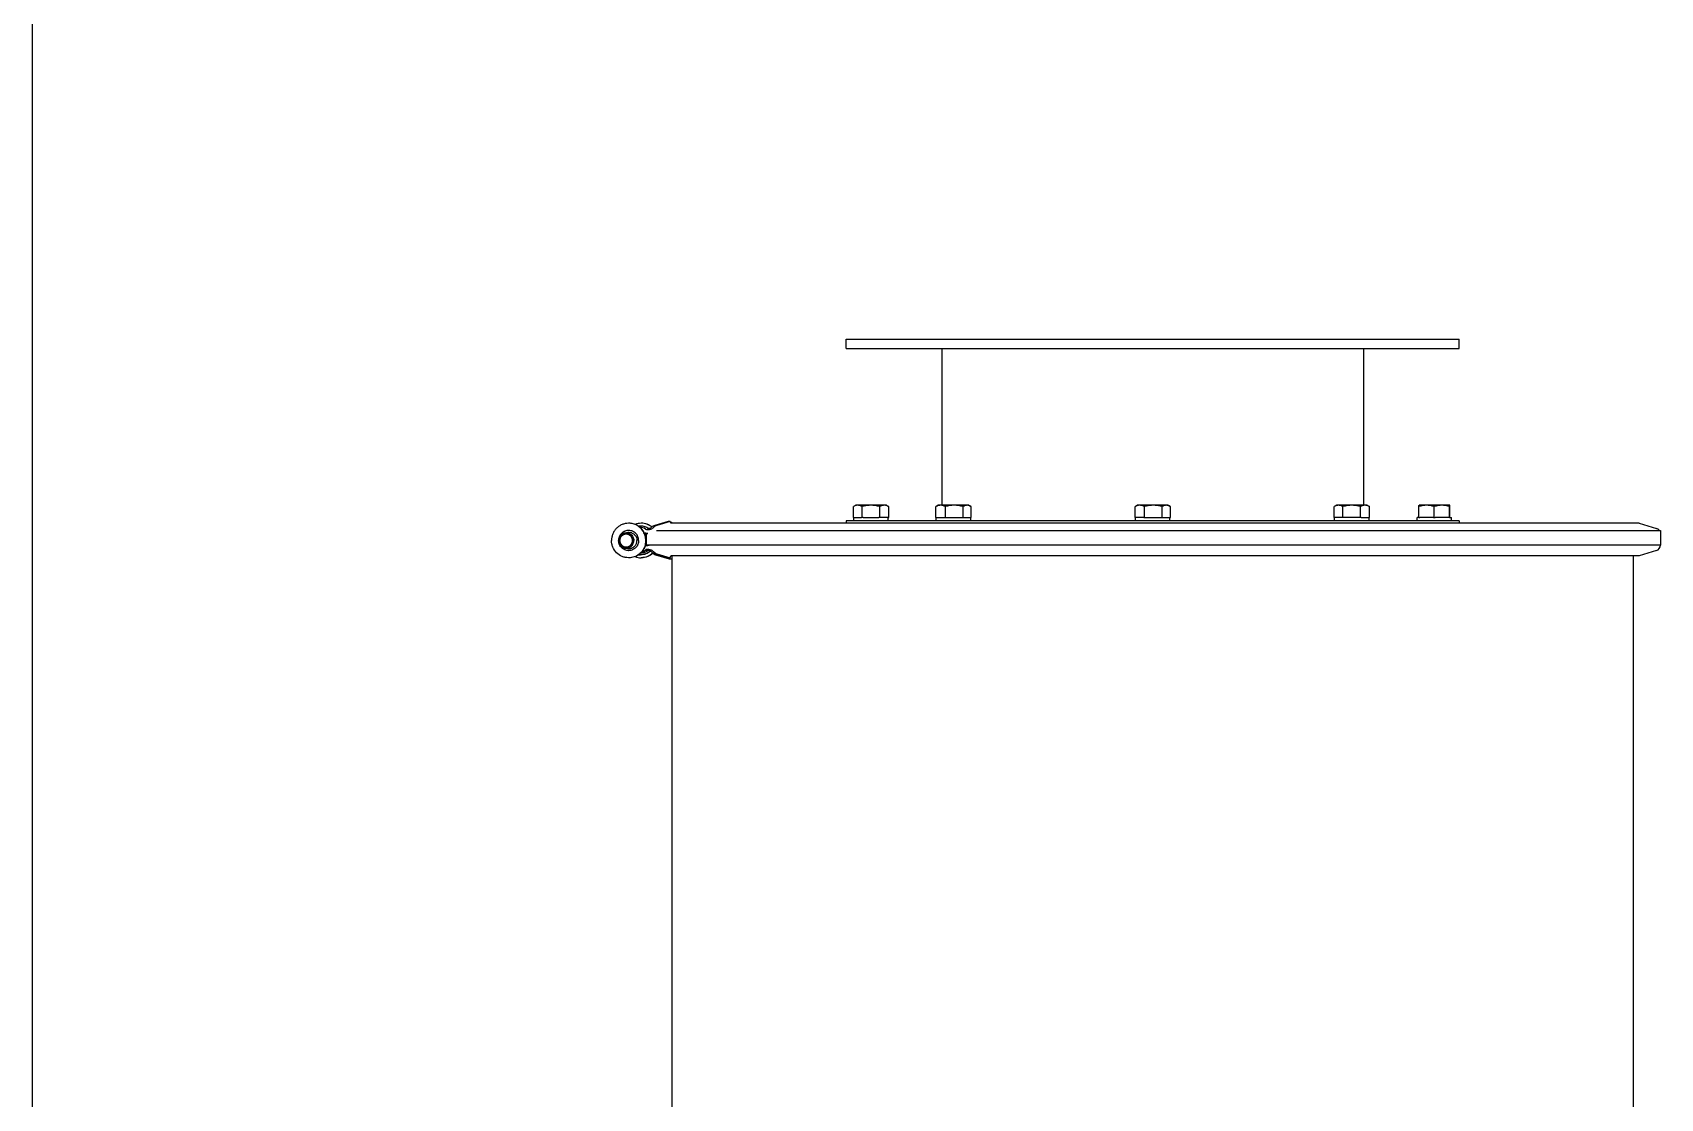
# Model space of a CAD drawing. Header units: millimetres. Extents: x 324 to 7054, y -67 to 2159.
# Drawn here: x 2357 to 3207, y 490 to 1046 of the extents above; entities that cross this region are included whole.
import ezdxf

# ---------------------------------------------------------------- set-up
doc = ezdxf.new("R2010")
doc.units = ezdxf.units.MM
doc.header["$LTSCALE"] = 153.67
doc.layers.get('0').update_dxf_attribs({"linetype": 'CONTINUOUS'})
doc.layers.add('00_BUW_DATUM', color=7, linetype='CONTINUOUS')
doc.layers.add('02___PRT_ALL_AXES', color=7, linetype='CONTINUOUS')

msp = doc.modelspace()

# ---------------------------------------------------------------- linework, layer by layer
at = {"linetype": 'Continuous'}
for p, q in [((2357, -67), (2357, 2159)), ((2357, -67), (2357, 2159)), ((2831.63009, 881), (2831.63009, 799.2)), ((3051.63009, 881), (3051.63009, 799.2)), ((2688.75245, 790.8043), (2681.74772, 788.69698)), ((2689.82984, 790.8043), (2682.82511, 788.69698)), ((2689.82984, 790.8043), (2688.75245, 790.8043)), ((2689.82984, 790.8043), (2690.13278, 789.79176)), ((2689.97944, 790.30429), (2690.64859, 790.30428)), ((2690.64859, 790.30428), (2690.80158, 789.79176)), ((2785.39285, 792.8), (2785.64046, 792.8)), ((2790.44987, 792.8), (2789.68789, 792.8)), ((2799.43927, 792.8), (2798.66408, 792.8)), ((2803.61493, 792.8), (2803.86733, 792.8)), ((2828.44815, 792.8), (2828.72441, 792.8)), ((2833.12348, 792.8), (2833.91381, 792.8)), ((2842.12325, 792.8), (2842.86606, 792.8)), ((2846.68539, 792.8), (2846.91519, 792.8)), ((2932.40029, 792.8), (2932.67137, 792.8)), ((2937.07056, 792.8), (2937.85048, 792.8)), ((2946.05955, 792.8), (2946.81303, 792.8)), ((2950.63009, 792.8), (2950.85989, 792.8)), ((3036.33755, 792.8), (3036.58413, 792.8)), ((3041.40053, 792.8), (3040.63155, 792.8)), ((3050.38023, 792.8), (3049.61916, 792.8)), ((3054.55315, 792.8), (3054.81203, 792.8)), ((3080.58939, 792.8), (3081.02071, 792.8)), ((3088.10392, 792.8), (3088.99586, 792.8)), ((3096.5933, 792.8), (3096.1469, 792.8)), ((2676.76065, 784.47498), (2677.02221, 784.46959)), ((2677.02316, 784.46959), (2678.10055, 784.46959)), ((2678.0996, 784.46959), (2677.83803, 784.47498)), ((2677.91968, 786.4733), (2678.09951, 786.46959)), ((2677.02316, 778.13041), (2678.10055, 778.13041)), ((2677.48813, 775.63041), (2677.30866, 775.6267)), ((2677.83803, 778.12502), (2678.0996, 778.13041)), ((2678.09951, 776.13041), (2677.91968, 776.1267)), ((2681.74772, 773.90302), (2688.75245, 771.7957)), ((2682.20284, 773.40302), (2689.19153, 771.2957)), ((2682.82511, 773.90302), (2689.82984, 771.7957)), ((2689.82984, 771.7957), (2688.75245, 771.7957)), ((2689.19153, 771.2957), (2689.34078, 771.7957)), ((2689.19153, 771.2957), (2690.63019, 771.29569)), ((2689.82984, 771.7957), (2690.13278, 772.80824)), ((2690.63019, 772.80824), (2690.63019, 59.7043))]:
    msp.add_line(p, q, dxfattribs=at)
for centre, radius, start, end in [((2673.46713, 781.30903), 6.49586, 145.55246318, 147.47891912), ((2673.4503, 781.33004), 6.47, 57.45707093, 85.48914654), ((2676.92423, 788.44936), 3.97775, 262.98432808, 267.64299437), ((2677.01035, 790.8967), 4.43095, 302.79045018, 314.36004817), ((2682.89664, 784.87961), 3.98652, 106.75025688, 134.38192473), ((2683.97402, 784.87961), 3.98652, 106.75025688, 134.38192473), ((2673.46077, 781.28451), 6.48686, 223.74214796, 225.67262661), ((2672.83364, 780.77726), 6.48042, 287.55127773, 302.56713707), ((2673.43411, 781.3063), 6.50935, 285.35894265, 302.49097849), ((2678.00481, 774.13046), 3.99805, 92.39082144, 108.12214418), ((2677.02287, 771.73806), 6.39235, 90.00593928, 91.69398864), ((2677.48571, 771.22022), 4.41019, 73.65377779, 89.968577), ((2678.85276, 773.63425), 1.99512, 106.33443251, 122.55975045), ((2678.10009, 771.71594), 4.41446, 83.02495687, 90.00747693), ((2678.10023, 771.72667), 6.40374, 85.20592583, 90.00571341), ((2678.10147, 771.74342), 6.38694, 84.55978831, 85.20438952), ((2678.10205, 771.73504), 4.39527, 82.83895411, 83.02011411), ((2677.49024, 771.24754), 4.3827, 73.43542221, 73.61011733), ((2677.47197, 771.20492), 4.42876, 54.36451799, 73.36605668), ((2677.01035, 771.7033), 4.43095, 45.63995183, 57.20954982), ((2677.47193, 771.21397), 4.42143, 45.56831167, 54.29574043), ((2682.89664, 777.72039), 3.98652, 225.61807527, 253.24974312), ((2683.3514, 777.20897), 3.97548, 225.54536838, 253.20730821), ((2683.97402, 777.72039), 3.98652, 225.61807527, 253.24974312)]:
    msp.add_arc(centre, radius, start, end, dxfattribs=at)
for points, knots in [([(2670.17458, 780.80021), (2670.16921, 780.85525), (2670.16115, 780.9378), (2670.15041, 781.04786), (2670.14235, 781.13041), (2670.1343, 781.21296), (2670.12758, 781.28175), (2670.12221, 781.33678), (2670.11885, 781.37118), (2670.11618, 781.3987), (2670.11412, 781.41933), (2670.11256, 781.43655), (2670.11098, 781.45026), (2670.11069, 781.46072), (2670.10699, 781.4705), (2670.10325, 781.48379), (2670.09817, 781.5003), (2670.09224, 781.52016), (2670.08428, 781.54663), (2670.07434, 781.57972), (2670.05844, 781.63265), (2670.03856, 781.69882), (2670.0147, 781.77823), (2669.99084, 781.85763), (2669.97096, 781.9238), (2669.95506, 781.97674), (2669.94511, 782.00982), (2669.93717, 782.03629), (2669.93117, 782.05613), (2669.92631, 782.07272), (2669.92212, 782.08586), (2669.91981, 782.09606), (2669.91429, 782.10494), (2669.90805, 782.11724), (2669.89987, 782.13245), (2669.89022, 782.15077), (2669.87729, 782.17518), (2669.86115, 782.2057), (2669.83532, 782.25452), (2669.80303, 782.31555), (2669.76428, 782.38878), (2669.72554, 782.46202), (2669.69325, 782.52305), (2669.66742, 782.57187), (2669.65127, 782.60238), (2669.63836, 782.6268), (2669.62864, 782.64509), (2669.62067, 782.66041), (2669.614, 782.67249), (2669.60981, 782.68201), (2669.60251, 782.68981), (2669.59385, 782.70082), (2669.58266, 782.71437), (2669.5694, 782.73072), (2669.55165, 782.75249), (2669.52949, 782.77971), (2669.49402, 782.82326), (2669.44968, 782.8777), (2669.39648, 782.94303), (2669.34327, 783.00836), (2669.29893, 783.06279), (2669.26346, 783.10635), (2669.24129, 783.13356), (2669.22357, 783.15535), (2669.21024, 783.17165), (2669.19923, 783.18535), (2669.19021, 783.19605), (2669.18404, 783.20479), (2669.17559, 783.2108), (2669.16511, 783.21976), (2669.15175, 783.23064), (2669.13583, 783.24383), (2669.11456, 783.26137), (2669.088, 783.28331), (2669.04548, 783.3184), (2668.99233, 783.36227), (2668.92856, 783.41492), (2668.86479, 783.46756), (2668.81164, 783.51143), (2668.76912, 783.54653), (2668.74255, 783.56846), (2668.7213, 783.58602), (2668.70533, 783.59915), (2668.69211, 783.61022), (2668.68135, 783.61879), (2668.67378, 783.62598), (2668.66429, 783.63027), (2668.6523, 783.637), (2668.63708, 783.64507), (2668.61892, 783.6549), (2668.59467, 783.66795), (2668.56436, 783.68429), (2668.51587, 783.71042), (2668.45526, 783.74308), (2668.38253, 783.78227), (2668.30979, 783.82146), (2668.24918, 783.85412), (2668.20069, 783.88026), (2668.17039, 783.89658), (2668.14615, 783.90966), (2668.12795, 783.91942), (2668.11284, 783.92769), (2668.10063, 783.934), (2668.09182, 783.93958), (2668.08167, 783.94193), (2668.06861, 783.9462), (2668.05212, 783.95114), (2668.0324, 783.95724), (2668.00609, 783.96531), (2667.97321, 783.97542), (2667.92059, 783.99158), (2667.85482, 784.01179), (2667.7759, 784.03603), (2667.69698, 784.06028), (2667.63121, 784.08049), (2667.57859, 784.09665), (2667.54571, 784.10675), (2667.5194, 784.11485), (2667.49966, 784.12087), (2667.48325, 784.12604), (2667.47003, 784.12984), (2667.46038, 784.13359), (2667.44972, 784.13392), (2667.43586, 784.13556), (2667.41841, 784.13719), (2667.39753, 784.13932), (2667.36966, 784.1421), (2667.33484, 784.1456), (2667.27912, 784.15118), (2667.20946, 784.15817), (2667.12588, 784.16655), (2667.0423, 784.17493), (2666.97265, 784.18191), (2666.91693, 784.1875), (2666.8821, 784.19099), (2666.85424, 784.1938), (2666.83335, 784.19585), (2666.81593, 784.19772), (2666.80202, 784.19887), (2666.7915, 784.20067), (2666.7813, 784.19891), (2666.76759, 784.1978), (2666.75049, 784.196), (2666.72995, 784.19401), (2666.70258, 784.1913), (2666.66835, 784.18793), (2666.6136, 784.18253), (2666.54515, 784.17578), (2666.46302, 784.16768), (2666.38089, 784.15959), (2666.31244, 784.15284), (2666.25769, 784.14744), (2666.22346, 784.14406), (2666.19608, 784.14138), (2666.17556, 784.13931), (2666.15842, 784.13774), (2666.14478, 784.13616), (2666.13437, 784.13587), (2666.12464, 784.13215), (2666.11143, 784.12839), (2666.09499, 784.12328), (2666.07523, 784.11732), (2666.0489, 784.10932), (2666.01598, 784.09933), (2665.96331, 784.08334), (2665.89747, 784.06336), (2665.81847, 784.03939), (2665.73946, 784.01541), (2665.67363, 783.99543), (2665.62095, 783.97945), (2665.58804, 783.96945), (2665.5617, 783.96147), (2665.54196, 783.95544), (2665.52546, 783.95055), (2665.51238, 783.94633), (2665.50223, 783.94402), (2665.4934, 783.93847), (2665.48116, 783.9322), (2665.46603, 783.92398), (2665.4478, 783.91428), (2665.42351, 783.90129), (2665.39315, 783.88506), (2665.34457, 783.8591), (2665.28385, 783.82665), (2665.21098, 783.7877), (2665.13812, 783.74876), (2665.0774, 783.71631), (2665.02882, 783.69035), (2664.99846, 783.67411), (2664.97416, 783.66114), (2664.95597, 783.65137), (2664.94073, 783.64337), (2664.9287, 783.63666), (2664.91924, 783.63245), (2664.91147, 783.62511), (2664.90052, 783.61641), (2664.88703, 783.60517), (2664.87077, 783.59183), (2664.84911, 783.574), (2664.82202, 783.55172), (2664.77869, 783.51607), (2664.72452, 783.47151), (2664.65953, 783.41803), (2664.59453, 783.36456), (2664.54036, 783.32), (2664.49703, 783.28435), (2664.46995, 783.26207), (2664.44828, 783.24425), (2664.43206, 783.23086), (2664.41842, 783.21979), (2664.40778, 783.21072), (2664.39908, 783.20452), (2664.39311, 783.19603), (2664.38419, 783.1855), (2664.37337, 783.17207), (2664.36024, 783.15607), (2664.34279, 783.1347), (2664.32096, 783.10799), (2664.28604, 783.06526), (2664.24239, 783.01185), (2664.19001, 782.94775), (2664.13763, 782.88365), (2664.09398, 782.83024), (2664.05906, 782.78751), (2664.03724, 782.7608), (2664.01977, 782.73944), (2664.00671, 782.7234), (2663.9957, 782.71011), (2663.98717, 782.69929), (2663.98001, 782.69169), (2663.97574, 782.68214), (2663.96904, 782.67009), (2663.96102, 782.6548), (2663.95124, 782.63654), (2663.93825, 782.61217), (2663.922, 782.58171), (2663.896, 782.53298), (2663.8635, 782.47206), (2663.82451, 782.39896), (2663.78551, 782.32586), (2663.75302, 782.26494), (2663.72702, 782.2162), (2663.71078, 782.18574), (2663.69777, 782.16138), (2663.68805, 782.14309), (2663.67982, 782.12791), (2663.67354, 782.11563), (2663.66799, 782.10677), (2663.66565, 782.09658), (2663.66141, 782.08345), (2663.65649, 782.06688), (2663.65042, 782.04706), (2663.64239, 782.02062), (2663.63234, 781.98757), (2663.61625, 781.93469), (2663.59615, 781.86858), (2663.57202, 781.78926), (2663.5479, 781.70994), (2663.52779, 781.64384), (2663.51171, 781.59096), (2663.50166, 781.5579), (2663.49361, 781.53147), (2663.48761, 781.51163), (2663.48247, 781.49513), (2663.47869, 781.48184), (2663.47495, 781.47214), (2663.47463, 781.46143), (2663.473, 781.4475), (2663.47138, 781.42996), (2663.46926, 781.40897), (2663.46649, 781.38097), (2663.46301, 781.34597), (2663.45745, 781.28996), (2663.4505, 781.21996), (2663.44216, 781.13595), (2663.43383, 781.05195), (2663.42271, 780.93994), (2663.41437, 780.85594), (2663.40881, 780.79993)], [0, 0, 0, 0, 0.015625, 0.0234375, 0.03125, 0.0390625, 0.046875, 0.05078125, 0.0546875, 0.056640625, 0.05859375, 0.060546875, 0.061523438, 0.0625, 0.063476562, 0.064453125, 0.06640625, 0.068359375, 0.0703125, 0.07421875, 0.078125, 0.0859375, 0.09375, 0.1015625, 0.109375, 0.11328125, 0.1171875, 0.119140625, 0.12109375, 0.123046875, 0.124023438, 0.125, 0.125976562, 0.126953125, 0.12890625, 0.130859375, 0.1328125, 0.13671875, 0.140625, 0.1484375, 0.15625, 0.1640625, 0.171875, 0.17578125, 0.1796875, 0.181640625, 0.18359375, 0.185546875, 0.186523438, 0.1875, 0.188476562, 0.189453125, 0.19140625, 0.193359375, 0.1953125, 0.19921875, 0.203125, 0.2109375, 0.21875, 0.2265625, 0.234375, 0.23828125, 0.2421875, 0.244140625, 0.24609375, 0.248046875, 0.249023438, 0.25, 0.250976562, 0.251953125, 0.25390625, 0.255859375, 0.2578125, 0.26171875, 0.265625, 0.2734375, 0.28125, 0.2890625, 0.296875, 0.30078125, 0.3046875, 0.306640625, 0.30859375, 0.310546875, 0.311523438, 0.3125, 0.313476562, 0.314453125, 0.31640625, 0.318359375, 0.3203125, 0.32421875, 0.328125, 0.3359375, 0.34375, 0.3515625, 0.359375, 0.36328125, 0.3671875, 0.369140625, 0.37109375, 0.373046875, 0.374023438, 0.375, 0.375976562, 0.376953125, 0.37890625, 0.380859375, 0.3828125, 0.38671875, 0.390625, 0.3984375, 0.40625, 0.4140625, 0.421875, 0.42578125, 0.4296875, 0.431640625, 0.43359375, 0.435546875, 0.436523438, 0.4375, 0.438476562, 0.439453125, 0.44140625, 0.443359375, 0.4453125, 0.44921875, 0.453125, 0.4609375, 0.46875, 0.4765625, 0.484375, 0.48828125, 0.4921875, 0.494140625, 0.49609375, 0.498046875, 0.499023438, 0.5, 0.500976562, 0.501953125, 0.50390625, 0.505859375, 0.5078125, 0.51171875, 0.515625, 0.5234375, 0.53125, 0.5390625, 0.546875, 0.55078125, 0.5546875, 0.556640625, 0.55859375, 0.560546875, 0.561523438, 0.5625, 0.563476562, 0.564453125, 0.56640625, 0.568359375, 0.5703125, 0.57421875, 0.578125, 0.5859375, 0.59375, 0.6015625, 0.609375, 0.61328125, 0.6171875, 0.619140625, 0.62109375, 0.623046875, 0.624023438, 0.625, 0.625976562, 0.626953125, 0.62890625, 0.630859375, 0.6328125, 0.63671875, 0.640625, 0.6484375, 0.65625, 0.6640625, 0.671875, 0.67578125, 0.6796875, 0.681640625, 0.68359375, 0.685546875, 0.686523438, 0.6875, 0.688476562, 0.689453125, 0.69140625, 0.693359375, 0.6953125, 0.69921875, 0.703125, 0.7109375, 0.71875, 0.7265625, 0.734375, 0.73828125, 0.7421875, 0.744140625, 0.74609375, 0.748046875, 0.749023438, 0.75, 0.750976562, 0.751953125, 0.75390625, 0.755859375, 0.7578125, 0.76171875, 0.765625, 0.7734375, 0.78125, 0.7890625, 0.796875, 0.80078125, 0.8046875, 0.806640625, 0.80859375, 0.810546875, 0.811523438, 0.8125, 0.813476562, 0.814453125, 0.81640625, 0.818359375, 0.8203125, 0.82421875, 0.828125, 0.8359375, 0.84375, 0.8515625, 0.859375, 0.86328125, 0.8671875, 0.869140625, 0.87109375, 0.873046875, 0.874023438, 0.875, 0.875976562, 0.876953125, 0.87890625, 0.880859375, 0.8828125, 0.88671875, 0.890625, 0.8984375, 0.90625, 0.9140625, 0.921875, 0.92578125, 0.9296875, 0.931640625, 0.93359375, 0.935546875, 0.936523438, 0.9375, 0.938476562, 0.939453125, 0.94140625, 0.943359375, 0.9453125, 0.94921875, 0.953125, 0.9609375, 0.96875, 0.9765625, 0.984375, 1, 1, 1, 1]), ([(2669.77541, 784.72266), (2669.74467, 784.72832), (2669.69857, 784.73696), (2669.63703, 784.74792), (2669.59832, 784.75349), (2669.56749, 784.75823), (2669.548, 784.76113), (2669.5329, 784.76354), (2669.516, 784.76563), (2669.49427, 784.76814), (2669.46845, 784.7712), (2669.44259, 784.77424), (2669.42097, 784.77681), (2669.40387, 784.77878), (2669.39048, 784.7805), (2669.37925, 784.78129), (2669.36353, 784.78267), (2669.34413, 784.78427), (2669.32076, 784.78625), (2669.29735, 784.7882), (2669.27806, 784.78989), (2669.26213, 784.79111), (2669.24444, 784.79191), (2669.22294, 784.79305), (2669.19686, 784.79436), (2669.17089, 784.79566), (2669.14479, 784.79704), (2669.11908, 784.79816), (2669.08667, 784.79847), (2669.0455, 784.79926), (2669.01277, 784.79978), (2668.99638, 784.80005)], [0, 0, 0, 0, 0.125, 0.1875, 0.25, 0.28125, 0.3125, 0.328125, 0.34375, 0.375, 0.40625, 0.4375, 0.46875, 0.484375, 0.5, 0.515625, 0.53125, 0.5625, 0.59375, 0.625, 0.65625, 0.671875, 0.6875, 0.71875, 0.75, 0.78125, 0.8125, 0.84375, 0.875, 0.9375, 1, 1, 1, 1]), ([(2669.35675, 784.78374), (2669.3429, 784.7849), (2669.31522, 784.78734), (2669.28058, 784.78983), (2669.25286, 784.79182), (2669.23208, 784.79305), (2669.21468, 784.794), (2669.20264, 784.79468), (2669.19555, 784.79506), (2669.19083, 784.79536), (2669.18385, 784.79561), (2669.17533, 784.79596), (2669.16441, 784.79639), (2669.1514, 784.79692), (2669.13844, 784.79743), (2669.12743, 784.79788), (2669.11909, 784.79819), (2669.11249, 784.79832), (2669.10365, 784.79855), (2669.09327, 784.7988), (2669.08289, 784.79905), (2669.07406, 784.79925), (2669.06742, 784.79944), (2669.05925, 784.79953), (2669.04426, 784.79964), (2669.0232, 784.79983), (2669.00625, 784.79998), (2668.99778, 784.80005)], [0, 0, 0, 0, 0.125, 0.25, 0.3125, 0.375, 0.4375, 0.46875, 0.484375, 0.5, 0.515625, 0.53125, 0.5625, 0.59375, 0.625, 0.65625, 0.671875, 0.6875, 0.71875, 0.75, 0.78125, 0.8125, 0.828125, 0.84375, 0.875, 0.9375, 1, 1, 1, 1]), ([(2679.41001, 787.1718), (2679.27474, 787.08471), (2678.71699, 786.76688), (2678.08886, 786.57348), (2677.61263, 786.5092)], [0, 0, 0, 0, 0.250821255, 1, 1, 1, 1]), ([(2678.09951, 786.4696), (2678.66544, 786.46951), (2679.80866, 786.69172), (2680.78091, 787.33272), (2681.1857, 787.72875)], [0, 0, 0, 0, 0.499836551, 1, 1, 1, 1]), ([(2663.40881, 780.79994), (2663.41418, 780.7449), (2663.42224, 780.66235), (2663.43298, 780.55229), (2663.44104, 780.46974), (2663.44909, 780.38719), (2663.45581, 780.3184), (2663.46118, 780.26336), (2663.46454, 780.22897), (2663.46721, 780.20145), (2663.46926, 780.18082), (2663.47083, 780.1636), (2663.4724, 780.14989), (2663.47269, 780.13943), (2663.47639, 780.12965), (2663.48013, 780.11636), (2663.48522, 780.09984), (2663.49115, 780.07999), (2663.49911, 780.05352), (2663.50904, 780.02043), (2663.52495, 779.9675), (2663.54483, 779.90133), (2663.56869, 779.82192), (2663.59254, 779.74252), (2663.61242, 779.67635), (2663.62833, 779.62341), (2663.63827, 779.59033), (2663.64621, 779.56386), (2663.65221, 779.54402), (2663.65707, 779.52743), (2663.66127, 779.51429), (2663.66358, 779.50408), (2663.6691, 779.49521), (2663.67533, 779.48291), (2663.68351, 779.4677), (2663.69317, 779.44938), (2663.70609, 779.42497), (2663.72223, 779.39445), (2663.74807, 779.34563), (2663.78036, 779.2846), (2663.8191, 779.21137), (2663.85785, 779.13813), (2663.89014, 779.0771), (2663.91597, 779.02828), (2663.93212, 778.99777), (2663.94503, 778.97335), (2663.95475, 778.95506), (2663.96271, 778.93974), (2663.96939, 778.92766), (2663.97357, 778.91814), (2663.98088, 778.91034), (2663.98953, 778.89933), (2664.00072, 778.88578), (2664.01399, 778.86943), (2664.03174, 778.84766), (2664.0539, 778.82044), (2664.08937, 778.77689), (2664.13371, 778.72245), (2664.18691, 778.65712), (2664.24012, 778.59179), (2664.28445, 778.53736), (2664.31992, 778.4938), (2664.34209, 778.46659), (2664.35982, 778.4448), (2664.37315, 778.4285), (2664.38415, 778.4148), (2664.39318, 778.4041), (2664.39935, 778.39536), (2664.4078, 778.38935), (2664.41827, 778.38039), (2664.43164, 778.36951), (2664.44756, 778.35632), (2664.46882, 778.33878), (2664.49539, 778.31684), (2664.53791, 778.28175), (2664.59105, 778.23788), (2664.65483, 778.18523), (2664.7186, 778.13259), (2664.77175, 778.08872), (2664.81426, 778.05362), (2664.84084, 778.03169), (2664.86209, 778.01413), (2664.87805, 778.001), (2664.89127, 777.98993), (2664.90204, 777.98136), (2664.9096, 777.97417), (2664.9191, 777.96988), (2664.93109, 777.96315), (2664.94631, 777.95508), (2664.96447, 777.94525), (2664.98872, 777.93219), (2665.01902, 777.91586), (2665.06751, 777.88973), (2665.12813, 777.85707), (2665.20086, 777.81788), (2665.27359, 777.77869), (2665.3342, 777.74603), (2665.38269, 777.71989), (2665.413, 777.70357), (2665.43724, 777.69049), (2665.45544, 777.68073), (2665.47055, 777.67246), (2665.48276, 777.66615), (2665.49157, 777.66057), (2665.50172, 777.65822), (2665.51478, 777.65395), (2665.53127, 777.64901), (2665.55098, 777.64291), (2665.5773, 777.63484), (2665.61018, 777.62473), (2665.66279, 777.60857), (2665.72856, 777.58836), (2665.80749, 777.56412), (2665.88641, 777.53987), (2665.95218, 777.51966), (2666.00479, 777.5035), (2666.03768, 777.4934), (2666.06398, 777.4853), (2666.08372, 777.47928), (2666.10013, 777.47411), (2666.11336, 777.47031), (2666.12301, 777.46655), (2666.13367, 777.46623), (2666.14753, 777.46459), (2666.16498, 777.46296), (2666.18586, 777.46083), (2666.21373, 777.45805), (2666.24855, 777.45455), (2666.30427, 777.44897), (2666.37392, 777.44198), (2666.4575, 777.4336), (2666.54109, 777.42522), (2666.61074, 777.41824), (2666.66646, 777.41265), (2666.70128, 777.40916), (2666.72915, 777.40635), (2666.75004, 777.4043), (2666.76746, 777.40243), (2666.78137, 777.40128), (2666.79188, 777.39948), (2666.80208, 777.40124), (2666.8158, 777.40235), (2666.8329, 777.40415), (2666.85343, 777.40614), (2666.88081, 777.40885), (2666.91503, 777.41222), (2666.96979, 777.41762), (2667.03823, 777.42437), (2667.12037, 777.43246), (2667.2025, 777.44056), (2667.27095, 777.44731), (2667.3257, 777.45271), (2667.35992, 777.45609), (2667.3873, 777.45877), (2667.40783, 777.46083), (2667.42496, 777.46241), (2667.43861, 777.46399), (2667.44901, 777.46428), (2667.45875, 777.468), (2667.47196, 777.47176), (2667.4884, 777.47687), (2667.50816, 777.48283), (2667.53449, 777.49083), (2667.56741, 777.50082), (2667.62008, 777.51681), (2667.68592, 777.53679), (2667.76492, 777.56076), (2667.84392, 777.58474), (2667.90976, 777.60472), (2667.96243, 777.6207), (2667.99535, 777.6307), (2668.02169, 777.63868), (2668.04143, 777.64471), (2668.05793, 777.6496), (2668.07101, 777.65382), (2668.08116, 777.65613), (2668.08999, 777.66168), (2668.10222, 777.66795), (2668.11736, 777.67617), (2668.13559, 777.68587), (2668.15988, 777.69886), (2668.19024, 777.71509), (2668.23882, 777.74105), (2668.29954, 777.7735), (2668.3724, 777.81245), (2668.44527, 777.85139), (2668.50599, 777.88384), (2668.55457, 777.9098), (2668.58493, 777.92604), (2668.60922, 777.93901), (2668.62742, 777.94877), (2668.64266, 777.95678), (2668.65469, 777.96349), (2668.66415, 777.9677), (2668.67192, 777.97504), (2668.68287, 777.98374), (2668.69635, 777.99498), (2668.71262, 778.00832), (2668.73428, 778.02615), (2668.76137, 778.04843), (2668.8047, 778.08408), (2668.85886, 778.12864), (2668.92386, 778.18212), (2668.98886, 778.23559), (2669.04302, 778.28015), (2669.08636, 778.3158), (2669.11343, 778.33808), (2669.13511, 778.3559), (2669.15133, 778.36929), (2669.16496, 778.38036), (2669.17561, 778.38943), (2669.18431, 778.39563), (2669.19028, 778.40412), (2669.1992, 778.41465), (2669.21002, 778.42808), (2669.22314, 778.44408), (2669.24059, 778.46545), (2669.26242, 778.49215), (2669.29734, 778.53489), (2669.34099, 778.5883), (2669.39337, 778.6524), (2669.44575, 778.71649), (2669.4894, 778.76991), (2669.52433, 778.81264), (2669.54615, 778.83935), (2669.56362, 778.86071), (2669.57668, 778.87675), (2669.58769, 778.89004), (2669.59622, 778.90086), (2669.60338, 778.90846), (2669.60764, 778.91801), (2669.61434, 778.93006), (2669.62237, 778.94535), (2669.63215, 778.96361), (2669.64514, 778.98798), (2669.66139, 779.01844), (2669.68739, 779.06717), (2669.71988, 779.12809), (2669.75888, 779.20119), (2669.79787, 779.27429), (2669.83037, 779.33521), (2669.85637, 779.38395), (2669.87261, 779.41441), (2669.88562, 779.43877), (2669.89534, 779.45706), (2669.90357, 779.47224), (2669.90985, 779.48452), (2669.9154, 779.49338), (2669.91774, 779.50357), (2669.92198, 779.5167), (2669.9269, 779.53327), (2669.93296, 779.55309), (2669.94099, 779.57953), (2669.95105, 779.61258), (2669.96713, 779.66546), (2669.98724, 779.73157), (2670.01136, 779.81089), (2670.03549, 779.89021), (2670.05559, 779.95631), (2670.07168, 780.00919), (2670.08173, 780.04225), (2670.08978, 780.06868), (2670.09577, 780.08852), (2670.10091, 780.10502), (2670.1047, 780.11831), (2670.10843, 780.12801), (2670.10876, 780.13872), (2670.11038, 780.15265), (2670.11201, 780.17019), (2670.11413, 780.19118), (2670.1169, 780.21918), (2670.12038, 780.25418), (2670.12593, 780.31019), (2670.13288, 780.38019), (2670.14122, 780.4642), (2670.14956, 780.5482), (2670.16068, 780.66021), (2670.16902, 780.74421), (2670.17458, 780.80021)], [0, 0, 0, 0, 0.015625, 0.0234375, 0.03125, 0.0390625, 0.046875, 0.05078125, 0.0546875, 0.056640625, 0.05859375, 0.060546875, 0.061523438, 0.0625, 0.063476562, 0.064453125, 0.06640625, 0.068359375, 0.0703125, 0.07421875, 0.078125, 0.0859375, 0.09375, 0.1015625, 0.109375, 0.11328125, 0.1171875, 0.119140625, 0.12109375, 0.123046875, 0.124023438, 0.125, 0.125976562, 0.126953125, 0.12890625, 0.130859375, 0.1328125, 0.13671875, 0.140625, 0.1484375, 0.15625, 0.1640625, 0.171875, 0.17578125, 0.1796875, 0.181640625, 0.18359375, 0.185546875, 0.186523438, 0.1875, 0.188476562, 0.189453125, 0.19140625, 0.193359375, 0.1953125, 0.19921875, 0.203125, 0.2109375, 0.21875, 0.2265625, 0.234375, 0.23828125, 0.2421875, 0.244140625, 0.24609375, 0.248046875, 0.249023438, 0.25, 0.250976562, 0.251953125, 0.25390625, 0.255859375, 0.2578125, 0.26171875, 0.265625, 0.2734375, 0.28125, 0.2890625, 0.296875, 0.30078125, 0.3046875, 0.306640625, 0.30859375, 0.310546875, 0.311523438, 0.3125, 0.313476562, 0.314453125, 0.31640625, 0.318359375, 0.3203125, 0.32421875, 0.328125, 0.3359375, 0.34375, 0.3515625, 0.359375, 0.36328125, 0.3671875, 0.369140625, 0.37109375, 0.373046875, 0.374023438, 0.375, 0.375976562, 0.376953125, 0.37890625, 0.380859375, 0.3828125, 0.38671875, 0.390625, 0.3984375, 0.40625, 0.4140625, 0.421875, 0.42578125, 0.4296875, 0.431640625, 0.43359375, 0.435546875, 0.436523438, 0.4375, 0.438476562, 0.439453125, 0.44140625, 0.443359375, 0.4453125, 0.44921875, 0.453125, 0.4609375, 0.46875, 0.4765625, 0.484375, 0.48828125, 0.4921875, 0.494140625, 0.49609375, 0.498046875, 0.499023438, 0.5, 0.500976562, 0.501953125, 0.50390625, 0.505859375, 0.5078125, 0.51171875, 0.515625, 0.5234375, 0.53125, 0.5390625, 0.546875, 0.55078125, 0.5546875, 0.556640625, 0.55859375, 0.560546875, 0.561523438, 0.5625, 0.563476562, 0.564453125, 0.56640625, 0.568359375, 0.5703125, 0.57421875, 0.578125, 0.5859375, 0.59375, 0.6015625, 0.609375, 0.61328125, 0.6171875, 0.619140625, 0.62109375, 0.623046875, 0.624023438, 0.625, 0.625976562, 0.626953125, 0.62890625, 0.630859375, 0.6328125, 0.63671875, 0.640625, 0.6484375, 0.65625, 0.6640625, 0.671875, 0.67578125, 0.6796875, 0.681640625, 0.68359375, 0.685546875, 0.686523438, 0.6875, 0.688476562, 0.689453125, 0.69140625, 0.693359375, 0.6953125, 0.69921875, 0.703125, 0.7109375, 0.71875, 0.7265625, 0.734375, 0.73828125, 0.7421875, 0.744140625, 0.74609375, 0.748046875, 0.749023438, 0.75, 0.750976562, 0.751953125, 0.75390625, 0.755859375, 0.7578125, 0.76171875, 0.765625, 0.7734375, 0.78125, 0.7890625, 0.796875, 0.80078125, 0.8046875, 0.806640625, 0.80859375, 0.810546875, 0.811523438, 0.8125, 0.813476562, 0.814453125, 0.81640625, 0.818359375, 0.8203125, 0.82421875, 0.828125, 0.8359375, 0.84375, 0.8515625, 0.859375, 0.86328125, 0.8671875, 0.869140625, 0.87109375, 0.873046875, 0.874023438, 0.875, 0.875976562, 0.876953125, 0.87890625, 0.880859375, 0.8828125, 0.88671875, 0.890625, 0.8984375, 0.90625, 0.9140625, 0.921875, 0.92578125, 0.9296875, 0.931640625, 0.93359375, 0.935546875, 0.936523438, 0.9375, 0.938476562, 0.939453125, 0.94140625, 0.943359375, 0.9453125, 0.94921875, 0.953125, 0.9609375, 0.96875, 0.9765625, 0.984375, 1, 1, 1, 1]), ([(2668.99628, 776.80005), (2669.02753, 776.80054), (2669.07442, 776.80114), (2669.1369, 776.8025), (2669.17595, 776.80465), (2669.20711, 776.80607), (2669.22679, 776.80706), (2669.24206, 776.80767), (2669.25904, 776.80894), (2669.28084, 776.81075), (2669.30675, 776.81283), (2669.33271, 776.81494), (2669.35442, 776.81667), (2669.37157, 776.81811), (2669.38503, 776.81905), (2669.39619, 776.82049), (2669.41188, 776.82223), (2669.43122, 776.82447), (2669.45452, 776.82713), (2669.47785, 776.82982), (2669.49711, 776.83197), (2669.51296, 776.8339), (2669.53046, 776.8366), (2669.55178, 776.83971), (2669.5776, 776.84356), (2669.60333, 776.84738), (2669.62918, 776.85117), (2669.65468, 776.85514), (2669.68713, 776.86134), (2669.72822, 776.86877), (2669.76094, 776.87481), (2669.77732, 776.87782)], [0, 0, 0, 0, 0.125, 0.1875, 0.25, 0.28125, 0.3125, 0.328125, 0.34375, 0.375, 0.40625, 0.4375, 0.46875, 0.484375, 0.5, 0.515625, 0.53125, 0.5625, 0.59375, 0.625, 0.65625, 0.671875, 0.6875, 0.71875, 0.75, 0.78125, 0.8125, 0.84375, 0.875, 0.9375, 1, 1, 1, 1]), ([(2674.49544, 774.30274), (2675.07294, 774.31961), (2676.22915, 774.51062), (2677.2919, 775.00432), (2677.77903, 775.3158)], [0, 0, 0, 0, 0.499804208, 1, 1, 1, 1]), ([(2677.61263, 776.0908), (2677.77199, 776.06929), (2678.40259, 775.94908), (2679.00589, 775.68838), (2679.41001, 775.4282)], [0, 0, 0, 0, 0.250691314, 1, 1, 1, 1]), ([(2681.1857, 774.87125), (2680.84562, 775.20396), (2680.05233, 775.76245), (2679.12168, 776.03676), (2678.64996, 776.09602)], [0, 0, 0, 0, 0.500172358, 1, 1, 1, 1])]:
    msp.add_open_spline(points, degree=3, knots=knots, dxfattribs=at)
for points in [[(2677.83803, 784.47498), (2677.2948, 784.4973), (2676.74532, 784.63618), (2676.25666, 784.87453)], [(2676.93072, 786.78418), (2677.22204, 786.59833), (2677.57442, 786.48749), (2677.91968, 786.4733)], [(2677.30866, 775.6267), (2676.96411, 775.61251), (2676.61249, 775.50159), (2676.32196, 775.31582)], [(2677.91968, 776.1267), (2677.57442, 776.11251), (2677.22204, 776.00167), (2676.93072, 775.81582)]]:
    msp.add_open_spline(points, degree=3, dxfattribs=at)
at = {"layer": '00_BUW_DATUM', "linetype": 'Continuous'}
for p, q in [((2786.63009, 799.2), (2785.39285, 798.48547)), ((2802.63009, 799.2), (2786.63009, 799.2)), ((2802.63009, 799.2), (2803.82093, 798.51247)), ((2829.68539, 799.2), (2828.65449, 798.60481)), ((2845.68539, 799.2), (2829.68539, 799.2)), ((2845.68539, 799.2), (2846.7163, 798.60481)), ((2933.63009, 799.2), (2932.59919, 798.60481)), ((2949.63009, 799.2), (2933.63009, 799.2)), ((2949.63009, 799.2), (2950.66099, 798.60481)), ((3037.57479, 799.2), (3036.33755, 798.48547)), ((3053.57479, 799.2), (3037.57479, 799.2)), ((3053.57479, 799.2), (3054.76563, 798.51247)), ((3096.62977, 799.2), (3080.63041, 799.2)), ((2785.39285, 792.8), (2785.39285, 798.48547)), ((2785.63009, 791), (2785.63009, 792.8)), ((2785.64046, 792.8), (2789.68789, 792.8)), ((2789.94042, 792.8), (2789.94042, 798.48547)), ((2790.44987, 792.8), (2798.66408, 792.8)), ((2799.17766, 792.8), (2799.17766, 798.48547)), ((2803.61493, 792.8), (2799.43927, 792.8)), ((2803.63009, 791), (2803.63009, 792.8)), ((2803.86733, 792.8), (2803.86733, 798.48547)), ((2828.45371, 798.48872), (2828.44815, 798.48547)), ((2828.44815, 792.8), (2828.44815, 798.48547)), ((2828.4556, 798.48547), (2828.65446, 798.60501)), ((2828.4556, 792.8), (2828.4556, 798.48547)), ((2828.68539, 791), (2828.68539, 792.8)), ((2828.72441, 792.8), (2833.12348, 792.8)), ((2833.39936, 792.8), (2833.39936, 798.48547)), ((2833.91381, 792.8), (2842.12325, 792.8)), ((2842.62915, 792.8), (2842.62915, 798.48547)), ((2842.86606, 792.8), (2846.68277, 792.8)), ((2846.68539, 791), (2846.68539, 792.8)), ((2846.91519, 798.48547), (2846.71632, 798.60501)), ((2846.91519, 792.8), (2846.91519, 798.48547)), ((2932.40029, 798.48547), (2932.59916, 798.60501)), ((2932.40029, 792.8), (2932.40029, 798.48547)), ((2932.63009, 791), (2932.63009, 792.8)), ((2937.07056, 792.8), (2932.67137, 792.8)), ((2937.34405, 792.8), (2937.34405, 798.48547)), ((2937.85048, 792.8), (2946.05955, 792.8)), ((2946.57385, 792.8), (2946.57385, 798.48547)), ((2946.81303, 792.8), (2950.62966, 792.8)), ((2950.63009, 791), (2950.63009, 792.8)), ((2950.85989, 798.48547), (2950.66102, 798.60501)), ((2950.85989, 792.8), (2950.85989, 798.48547)), ((3036.33755, 792.8), (3036.33755, 798.48547)), ((3036.57479, 791), (3036.57479, 792.8)), ((3040.63155, 792.8), (3036.58413, 792.8)), ((3040.88512, 792.8), (3040.88512, 798.48547)), ((3049.61916, 792.8), (3041.40053, 792.8)), ((3050.12236, 792.8), (3050.12236, 798.48547)), ((3050.38023, 792.8), (3054.55315, 792.8)), ((3054.57479, 791), (3054.57479, 792.8)), ((3054.81203, 792.8), (3054.81203, 798.48547)), ((3080.58939, 792.8), (3079.63009, 792.8)), ((3079.63009, 791), (3079.63009, 792.8)), ((3080.58939, 792.8), (3080.58939, 798.48547)), ((3088.10392, 792.8), (3081.02071, 792.8)), ((3088.54805, 792.8), (3088.54805, 798.48547)), ((3096.1469, 792.8), (3088.99586, 792.8)), ((3096.58876, 792.8), (3096.58876, 798.48547)), ((3096.58876, 792.8), (3097.63009, 792.8)), ((3096.67079, 792.8), (3096.67079, 798.48547)), ((3097.63009, 791), (3097.63009, 792.8))]:
    msp.add_line(p, q, dxfattribs=at)
for centre, radius, start, end in [((2799.77653, 791.29154), 8.2757, 60.3754565, 60.75231434), ((2832.46542, 791.63503), 7.94147, 120.0011134, 120.34196945), ((2832.35574, 791.82512), 7.72201, 119.54643555, 120.0016148), ((3050.72123, 791.29154), 8.2757, 60.3754565, 60.75231434), ((2668.29607, 780.81647), 4.18359, 90.05017195, 107.4830211), ((2668.47598, 780.82221), 4.17797, 92.51156733, 107.50058922), ((2668.11186, 780.85), 5.20005, 89.00413274, 90.00558895), ((2668.29218, 780.84193), 4.15812, 89.07892564, 89.99691277), ((2668.47261, 780.84378), 4.15628, 91.56740515, 92.47821739), ((2674.62858, 780.88527), 8.9147, 90.00184743, 110.83954745), ((2674.30806, 780.86666), 7.43332, 90.00373409, 97.50573416), ((2668.23843, 780.81442), 9.00547, 30.747545, 31.56031246), ((2668.29618, 780.78434), 4.18429, 252.49814232, 269.94380579), ((2668.476, 780.77802), 4.17809, 252.47939001, 267.48026638), ((2668.11186, 780.75014), 5.20008, 270.00558355, 270.99239927), ((2668.2923, 780.75485), 4.1548, 269.99688902, 271.56719738), ((2674.30804, 780.73307), 7.43308, 262.4934765, 269.99529203), ((2668.02276, 780.8002), 9.04384, 344.66460722, 349.78125024), ((2668.00469, 780.80158), 9.06186, 349.79292185, 0.007823), ((2668.20314, 780.8002), 9.04384, 344.66460722, 349.78125024), ((2668.18507, 780.80158), 9.06186, 349.79292185, 0.007823), ((2674.62857, 780.71468), 8.9147, 249.15879166, 269.99675363)]:
    msp.add_arc(centre, radius, start, end, dxfattribs=at)
for points, knots in [([(2787.66664, 799.2), (2787.28649, 799.2), (2786.49973, 799.05856), (2785.78891, 798.71435), (2785.43925, 798.51247)], [0, 0, 0, 0, 0.484943211, 1, 1, 1, 1]), ([(2789.94042, 798.48547), (2789.58393, 798.69451), (2788.85963, 799.05193), (2788.05505, 799.2), (2787.66664, 799.2)], [0, 0, 0, 0, 0.515497693, 1, 1, 1, 1]), ([(2794.55904, 799.2), (2793.7783, 799.2), (2792.2143, 799.0636), (2790.69085, 798.70211), (2789.94042, 798.48547)], [0, 0, 0, 0, 0.499895152, 1, 1, 1, 1]), ([(2799.17766, 798.48547), (2798.42725, 798.7021), (2796.9038, 799.0636), (2795.3398, 799.2), (2794.55904, 799.2)], [0, 0, 0, 0, 0.500096228, 1, 1, 1, 1]), ([(2801.5225, 799.2), (2801.12228, 799.2), (2800.29521, 799.05281), (2799.54617, 798.69501), (2799.17766, 798.48547)], [0, 0, 0, 0, 0.485618171, 1, 1, 1, 1]), ([(2803.81992, 798.51222), (2803.45843, 798.71464), (2802.7233, 799.05933), (2801.9143, 799.2), (2801.5225, 799.2)], [0, 0, 0, 0, 0.51395829, 1, 1, 1, 1]), ([(2830.92748, 799.2), (2830.50612, 799.2), (2829.63869, 799.05422), (2828.84559, 798.69583), (2828.4556, 798.48547)], [0, 0, 0, 0, 0.487420561, 1, 1, 1, 1]), ([(2833.39936, 798.48547), (2833.00937, 798.69583), (2832.21627, 799.05423), (2831.34884, 799.2), (2830.92748, 799.2)], [0, 0, 0, 0, 0.51257123, 1, 1, 1, 1]), ([(2838.01425, 799.2), (2837.23414, 799.2), (2835.67135, 799.06359), (2834.14916, 798.7021), (2833.39936, 798.48547)], [0, 0, 0, 0, 0.49988651, 1, 1, 1, 1]), ([(2842.62915, 798.48547), (2841.87936, 798.7021), (2840.35717, 799.0636), (2838.79438, 799.2), (2838.01425, 799.2)], [0, 0, 0, 0, 0.500104871, 1, 1, 1, 1]), ([(2844.77217, 799.2), (2844.40547, 799.2), (2843.64217, 799.05007), (2842.96353, 798.69351), (2842.62915, 798.48547)], [0, 0, 0, 0, 0.482170429, 1, 1, 1, 1]), ([(2846.7163, 798.60481), (2846.41106, 798.78105), (2845.7898, 799.07934), (2845.10345, 799.2), (2844.77217, 799.2)], [0, 0, 0, 0, 0.515489201, 1, 1, 1, 1]), ([(2934.87217, 799.2), (2934.45082, 799.2), (2933.58339, 799.05422), (2932.79028, 798.69583), (2932.40029, 798.48547)], [0, 0, 0, 0, 0.487420561, 1, 1, 1, 1]), ([(2937.34405, 798.48547), (2936.95407, 798.69583), (2936.16097, 799.05423), (2935.29354, 799.2), (2934.87217, 799.2)], [0, 0, 0, 0, 0.51257123, 1, 1, 1, 1]), ([(2941.95895, 799.2), (2941.17884, 799.2), (2939.61605, 799.06359), (2938.09385, 798.7021), (2937.34405, 798.48547)], [0, 0, 0, 0, 0.49988651, 1, 1, 1, 1]), ([(2946.57385, 798.48547), (2945.82406, 798.7021), (2944.30186, 799.0636), (2942.73908, 799.2), (2941.95895, 799.2)], [0, 0, 0, 0, 0.500104871, 1, 1, 1, 1]), ([(2948.71687, 799.2), (2948.35017, 799.2), (2947.58687, 799.05007), (2946.90823, 798.69351), (2946.57385, 798.48547)], [0, 0, 0, 0, 0.482170429, 1, 1, 1, 1]), ([(2950.66099, 798.60481), (2950.35576, 798.78105), (2949.7345, 799.07934), (2949.04814, 799.2), (2948.71687, 799.2)], [0, 0, 0, 0, 0.515489201, 1, 1, 1, 1]), ([(3038.61133, 799.2), (3038.23119, 799.2), (3037.44443, 799.05856), (3036.7336, 798.71435), (3036.38394, 798.51247)], [0, 0, 0, 0, 0.484943211, 1, 1, 1, 1]), ([(3040.88512, 798.48547), (3040.52863, 798.69451), (3039.80432, 799.05193), (3038.99975, 799.2), (3038.61133, 799.2)], [0, 0, 0, 0, 0.515497693, 1, 1, 1, 1]), ([(3045.50374, 799.2), (3044.723, 799.2), (3043.159, 799.0636), (3041.63554, 798.70211), (3040.88512, 798.48547)], [0, 0, 0, 0, 0.499895152, 1, 1, 1, 1]), ([(3050.12236, 798.48547), (3049.37195, 798.7021), (3047.8485, 799.0636), (3046.28449, 799.2), (3045.50374, 799.2)], [0, 0, 0, 0, 0.500096228, 1, 1, 1, 1]), ([(3052.46719, 799.2), (3052.06698, 799.2), (3051.23991, 799.05281), (3050.49087, 798.69501), (3050.12236, 798.48547)], [0, 0, 0, 0, 0.485618171, 1, 1, 1, 1]), ([(3054.76462, 798.51222), (3054.40313, 798.71464), (3053.66799, 799.05933), (3052.859, 799.2), (3052.46719, 799.2)], [0, 0, 0, 0, 0.51395829, 1, 1, 1, 1]), ([(3080.58939, 798.48547), (3080.59242, 798.58395), (3080.59697, 798.72351), (3080.60418, 798.89715), (3080.60895, 799.00097), (3080.61448, 799.08154), (3080.61794, 799.14593), (3080.62484, 799.17511), (3080.62592, 799.2), (3080.63041, 799.2)], [0, 0, 0, 0, 0.412424612, 0.583858253, 0.728742208, 0.844605676, 0.929348407, 0.981238149, 1, 1, 1, 1]), ([(3084.56872, 799.2), (3083.89526, 799.2), (3082.54061, 799.06226), (3081.23295, 798.7011), (3080.58939, 798.48547)], [0, 0, 0, 0, 0.498054058, 1, 1, 1, 1]), ([(3088.54805, 798.48547), (3087.9045, 798.7011), (3086.59684, 799.06227), (3085.24219, 799.2), (3084.56872, 799.2)], [0, 0, 0, 0, 0.501937384, 1, 1, 1, 1]), ([(3092.5684, 799.2), (3091.88806, 799.2), (3090.52002, 799.06237), (3089.19848, 798.70118), (3088.54805, 798.48547)], [0, 0, 0, 0, 0.498197822, 1, 1, 1, 1]), ([(3096.58876, 798.48547), (3095.93834, 798.70118), (3094.61681, 799.06237), (3093.24876, 799.2), (3092.5684, 799.2)], [0, 0, 0, 0, 0.501793616, 1, 1, 1, 1]), ([(3096.62977, 799.2), (3096.6253, 799.2), (3096.6242, 799.17512), (3096.61732, 799.14594), (3096.61385, 799.08155), (3096.60833, 799.00098), (3096.60355, 798.89716), (3096.59634, 798.72351), (3096.59179, 798.58396), (3096.58876, 798.48547)], [0, 0, 0, 0, 0.018742587, 0.070655726, 0.1553718, 0.271256264, 0.416129438, 0.587567454, 1, 1, 1, 1]), ([(3096.67079, 798.48547), (3096.66776, 798.58395), (3096.66321, 798.72351), (3096.656, 798.89715), (3096.65123, 799.00097), (3096.6457, 799.08154), (3096.64224, 799.14593), (3096.63534, 799.17511), (3096.63426, 799.2), (3096.62977, 799.2)], [0, 0, 0, 0, 0.412424612, 0.583858253, 0.728742208, 0.844605676, 0.929348407, 0.981238149, 1, 1, 1, 1]), ([(2668.11099, 789.80006), (2667.52574, 789.8), (2666.35176, 789.68377), (2664.66124, 789.16784), (2663.10279, 788.33021), (2661.73721, 787.20313), (2660.61671, 785.83006), (2659.78435, 784.26359), (2659.27205, 782.5648), (2659.15698, 781.38545), (2659.15716, 780.7973)], [0, 0, 0, 0, 0.124690398, 0.249428041, 0.3742529, 0.499191594, 0.624253363, 0.749428724, 0.874691065, 1, 1, 1, 1]), ([(2662.87196, 780.79991), (2662.87193, 781.32009), (2663.07866, 782.37102), (2663.96364, 783.70055), (2665.28652, 784.59157), (2666.33413, 784.80004), (2666.85187, 784.80004)], [0, 0, 0, 0, 0.250594973, 0.500825298, 0.750584086, 1, 1, 1, 1]), ([(2668.11135, 786.05006), (2667.45309, 786.04999), (2666.12212, 785.79345), (2664.42201, 784.69406), (2663.24713, 783.04186), (2662.92735, 781.72088), (2662.89472, 781.06039)], [0, 0, 0, 0, 0.249433164, 0.499189798, 0.749414149, 1, 1, 1, 1]), ([(2663.40881, 780.79994), (2663.40879, 781.24209), (2663.58451, 782.13538), (2664.33674, 783.26548), (2665.46119, 784.02284), (2666.35166, 784.20005), (2666.79174, 784.20004)], [0, 0, 0, 0, 0.250594973, 0.500825299, 0.750584086, 1, 1, 1, 1]), ([(2668.11144, 786.04691), (2667.63128, 786.0302), (2666.66999, 785.86165), (2665.35611, 785.22329), (2664.26534, 784.2493), (2663.74195, 783.42308), (2663.54222, 782.9843)], [0, 0, 0, 0, 0.249604242, 0.49941015, 0.749534869, 1, 1, 1, 1]), ([(2666.79174, 784.20004), (2667.23178, 784.20004), (2668.12219, 784.02283), (2669.24657, 783.26554), (2669.9988, 782.13555), (2670.17456, 781.24234), (2670.17458, 780.80021)], [0, 0, 0, 0, 0.249415949, 0.499174735, 0.749405024, 1, 1, 1, 1]), ([(2666.85187, 784.80004), (2667.41073, 784.80003), (2668.17056, 784.63519), (2668.82718, 784.27766), (2668.98542, 784.17668)], [0, 0, 0, 0, 0.748569853, 1, 1, 1, 1]), ([(2675.7976, 785.41852), (2675.40373, 786.08061), (2674.44121, 787.3082), (2672.57981, 788.7151), (2670.42302, 789.59938), (2668.87905, 789.80013), (2668.11099, 789.80006)], [0, 0, 0, 0, 0.250419943, 0.500517683, 0.750338489, 1, 1, 1, 1]), ([(2673.33543, 780.80167), (2673.33523, 781.4768), (2673.06957, 782.84042), (2671.93244, 784.57236), (2670.22873, 785.74646), (2668.87415, 786.03759), (2668.20224, 786.04927)], [0, 0, 0, 0, 0.250576457, 0.500818222, 0.750582562, 1, 1, 1, 1]), ([(2675.91189, 785.52784), (2675.51422, 786.17525), (2674.55029, 787.37364), (2672.70274, 788.74444), (2670.57152, 789.6049), (2669.0489, 789.80013), (2668.29137, 789.80005)], [0, 0, 0, 0, 0.250412472, 0.500507294, 0.750331241, 1, 1, 1, 1]), ([(2668.35902, 784.99952), (2668.89045, 784.99097), (2669.96189, 784.76469), (2671.31604, 783.8475), (2672.23183, 782.48977), (2672.45996, 781.4157), (2672.4703, 780.88184)], [0, 0, 0, 0, 0.249424107, 0.499187548, 0.749423372, 1, 1, 1, 1]), ([(2668.98542, 784.17668), (2669.54295, 783.8209), (2670.49335, 782.80882), (2670.83166, 781.46297), (2670.83168, 780.80024)], [0, 0, 0, 0, 0.499490354, 1, 1, 1, 1]), ([(2678.55318, 786.96775), (2677.93693, 787.39625), (2676.56687, 788.06984), (2675.05751, 788.29998), (2674.30758, 788.29998)], [0, 0, 0, 0, 0.500214686, 1, 1, 1, 1]), ([(2678.66381, 787.01567), (2678.05429, 787.42931), (2676.70494, 788.07841), (2675.22397, 788.29997), (2674.48796, 788.29998)], [0, 0, 0, 0, 0.500207321, 1, 1, 1, 1]), ([(2680.22463, 787.82579), (2679.44245, 788.45516), (2677.65279, 789.4559), (2675.63119, 789.79996), (2674.62829, 789.79998)], [0, 0, 0, 0, 0.500262116, 1, 1, 1, 1]), ([(2680.31214, 787.89951), (2679.53706, 788.50644), (2677.77389, 789.46933), (2675.79211, 789.79996), (2674.80867, 789.79997)], [0, 0, 0, 0, 0.50025292, 1, 1, 1, 1]), ([(2677.06655, 780.80282), (2677.06631, 781.60815), (2676.84886, 783.22552), (2676.20904, 784.72688), (2675.7976, 785.41852)], [0, 0, 0, 0, 0.500171614, 1, 1, 1, 1]), ([(2677.24693, 780.80282), (2677.24669, 781.60814), (2677.02924, 783.22552), (2676.38942, 784.72687), (2675.97798, 785.41852)], [0, 0, 0, 0, 0.500171614, 1, 1, 1, 1]), ([(2668.11272, 771.80006), (2667.52763, 771.8), (2666.35362, 771.91627), (2664.10654, 772.6), (2661.61231, 774.27017), (2659.95364, 776.77418), (2659.27339, 779.03001), (2659.15734, 780.2093), (2659.15716, 780.7973)], [0, 0, 0, 0, 0.12499139, 0.250030065, 0.499186279, 0.748824076, 0.874388624, 1, 1, 1, 1]), ([(2662.87196, 780.79991), (2662.87198, 780.27976), (2663.07876, 779.22892), (2663.96373, 777.89953), (2665.28653, 777.00859), (2666.33407, 776.80012), (2666.85177, 776.80011)], [0, 0, 0, 0, 0.250594977, 0.500825265, 0.750584051, 1, 1, 1, 1]), ([(2668.11236, 775.55006), (2667.454, 775.55), (2666.12277, 775.80635), (2664.42228, 776.90574), (2663.24713, 778.55815), (2662.92732, 779.87934), (2662.89471, 780.53994)], [0, 0, 0, 0, 0.249433155, 0.499189717, 0.749414059, 1, 1, 1, 1]), ([(2663.40881, 780.79994), (2663.40883, 780.35781), (2663.58459, 779.4646), (2664.33682, 778.33461), (2665.4612, 777.57732), (2666.3516, 777.40011), (2666.79165, 777.40011)], [0, 0, 0, 0, 0.250594977, 0.500825265, 0.750584051, 1, 1, 1, 1]), ([(2668.11244, 775.55317), (2667.63222, 775.56978), (2666.67078, 775.73819), (2665.35664, 776.37644), (2664.26563, 777.35044), (2663.74212, 778.17673), (2663.54234, 778.61555)], [0, 0, 0, 0, 0.249604288, 0.499410163, 0.749534848, 1, 1, 1, 1]), ([(2666.79165, 777.40011), (2667.23173, 777.4001), (2668.1222, 777.57731), (2669.24665, 778.33467), (2669.99888, 779.46477), (2670.1746, 780.35806), (2670.17458, 780.80021)], [0, 0, 0, 0, 0.249415914, 0.499174701, 0.749405026, 1, 1, 1, 1]), ([(2666.85177, 776.80011), (2667.41063, 776.8001), (2668.17047, 776.96493), (2668.8271, 777.32244), (2668.98534, 777.42341)], [0, 0, 0, 0, 0.748569854, 1, 1, 1, 1]), ([(2676.74458, 778.40839), (2676.48772, 777.47184), (2675.66364, 775.67021), (2673.63609, 773.51497), (2671.03003, 772.12112), (2669.07995, 771.80015), (2668.11272, 771.80006)], [0, 0, 0, 0, 0.250536529, 0.500698899, 0.750471981, 1, 1, 1, 1]), ([(2673.33543, 780.80167), (2673.33564, 780.12625), (2673.07058, 778.76186), (2671.93356, 777.02874), (2670.22931, 775.85377), (2668.87412, 775.56249), (2668.20192, 775.55084)], [0, 0, 0, 0, 0.250576473, 0.500818436, 0.750582785, 1, 1, 1, 1]), ([(2676.92496, 778.40839), (2676.6681, 777.47183), (2675.84402, 775.6702), (2673.81647, 773.51497), (2671.21041, 772.12112), (2669.26033, 771.80015), (2668.2931, 771.80006)], [0, 0, 0, 0, 0.250536529, 0.500698899, 0.750471981, 1, 1, 1, 1]), ([(2668.40593, 776.60161), (2668.94672, 776.61641), (2670.03495, 776.86305), (2671.39393, 777.82722), (2672.2872, 779.23646), (2672.48083, 780.33843), (2672.4703, 780.88184)], [0, 0, 0, 0, 0.249411157, 0.499179344, 0.749427351, 1, 1, 1, 1]), ([(2668.98534, 777.42341), (2669.54294, 777.77921), (2670.49344, 778.79141), (2670.83171, 780.13744), (2670.83168, 780.80024)], [0, 0, 0, 0, 0.499490343, 1, 1, 1, 1]), ([(2679.30255, 775.22805), (2678.62931, 774.61839), (2677.04582, 773.63874), (2675.21459, 773.29997), (2674.30743, 773.29998)], [0, 0, 0, 0, 0.500303834, 1, 1, 1, 1]), ([(2679.42529, 775.1764), (2678.75528, 774.58217), (2677.1875, 773.62917), (2675.38231, 773.29997), (2674.48781, 773.29998)], [0, 0, 0, 0, 0.500296295, 1, 1, 1, 1]), ([(2680.74236, 774.22445), (2679.92838, 773.45991), (2677.99587, 772.22709), (2675.74338, 771.79997), (2674.62807, 771.79998)], [0, 0, 0, 0, 0.500317254, 1, 1, 1, 1]), ([(2680.83694, 774.14491), (2680.02722, 773.404), (2678.11774, 772.21228), (2675.90463, 771.79996), (2674.80845, 771.79998)], [0, 0, 0, 0, 0.500307638, 1, 1, 1, 1])]:
    msp.add_open_spline(points, degree=3, knots=knots, dxfattribs=at)
at = {"layer": '02___PRT_ALL_AXES', "linetype": 'Continuous'}
for p, q in [((2781.63009, 886), (3101.63009, 886)), ((2781.63009, 881), (2781.63009, 886)), ((3101.63009, 881), (3101.63009, 886)), ((2781.63009, 881), (3101.63009, 881)), ((3101.63009, 791), (2781.63009, 791)), ((2781.63009, 791), (2781.63009, 789.79176)), ((3101.63009, 791), (3101.63009, 789.79176)), ((2676.63009, 784.47498), (2676.63009, 784.07046)), ((2677.35858, 778.40994), (2677.35858, 784.19006)), ((2679.60845, 787.31364), (2678.77553, 787.05897)), ((2682.57854, 786), (3206.63009, 786)), ((3195.56865, 789.79176), (2690.13278, 789.79176)), ((3195.56865, 789.79176), (3204.50721, 787.05897)), ((3206.63009, 786), (3206.63009, 778.40994)), ((2677.35858, 778.6), (3206.63009, 778.6)), ((2678.77553, 775.54103), (2679.60845, 775.28636)), ((3204.50721, 775.54103), (3195.56865, 772.80824)), ((3195.56865, 772.80824), (2690.13278, 772.80824)), ((3192.63009, 58.19176), (3192.63009, 772.80824))]:
    msp.add_line(p, q, dxfattribs=at)
for centre, radius, start, end in [((2680.36616, 784.18973), 3.00758, 174.63096289, 179.99366043), ((2679.65256, 784.19039), 2.99964, 127.46536619, 129.58389719), ((2679.6537, 784.18891), 3.0015, 127.12398771, 127.46553028), ((2679.66325, 784.16962), 3.02264, 107.07888523, 127.04755766), ((3203.63009, 784.19006), 3, 37.14591781, 73), ((2680.36616, 778.41027), 3.00758, 180.00633957, 185.36903711), ((2679.6537, 778.41109), 3.0015, 232.53446972, 232.87601229), ((2679.66325, 778.43038), 3.02264, 232.95244234, 252.92111477), ((3203.63009, 778.40994), 3, 287, 0)]:
    msp.add_arc(centre, radius, start, end, dxfattribs=at)

doc.saveas('drawing.dxf')
